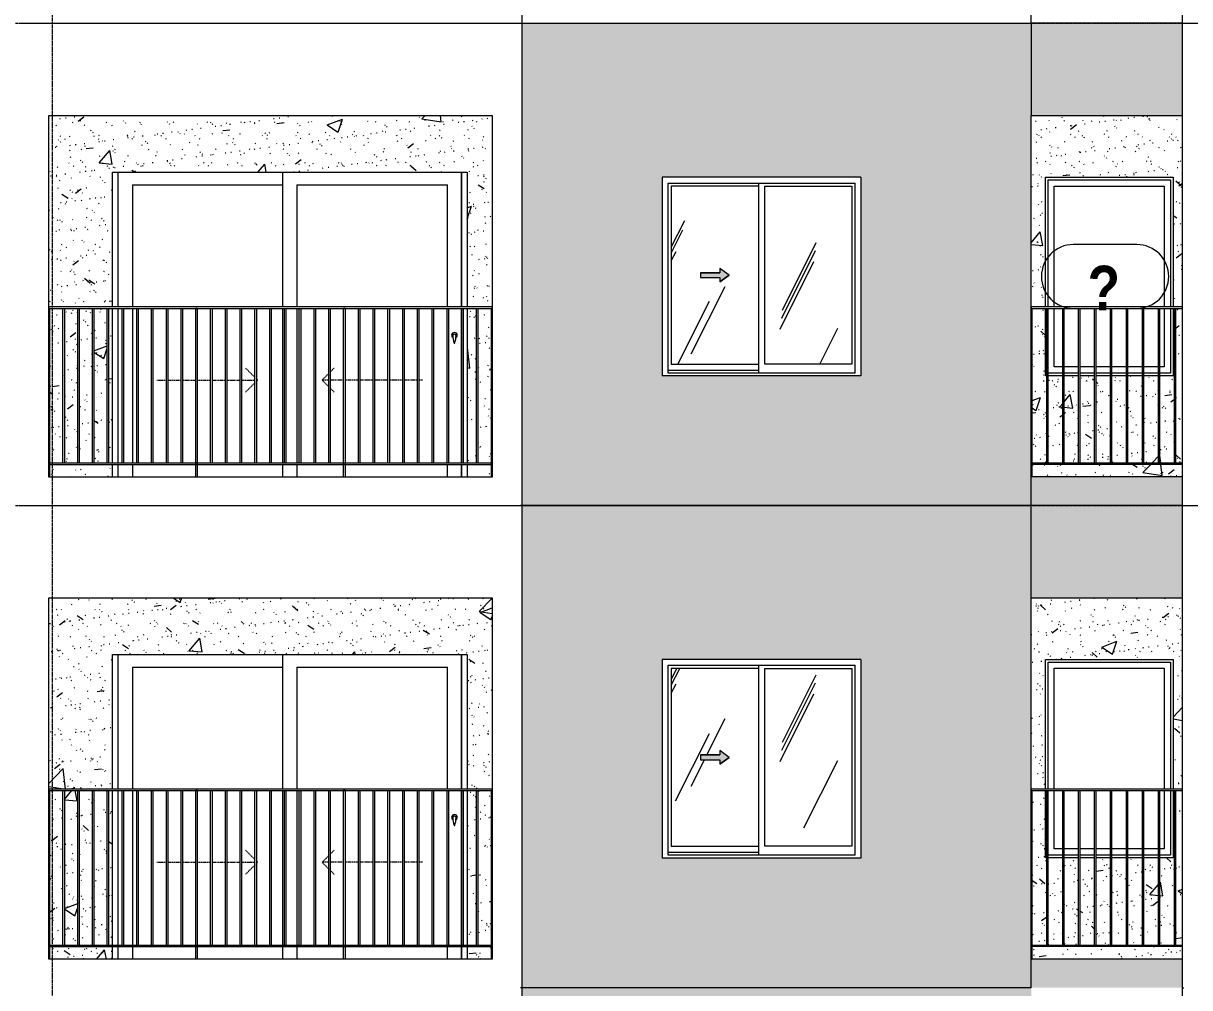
# Model space of a CAD drawing. Header units: millimetres. Extents: x 3451 to 201731, y -8641 to 35300.
# Drawn here: x 53332 to 61552, y 19200 to 26000 of the extents above; entities that cross this region are included whole.
import ezdxf

# ---------------------------------------------------------------- set-up
doc = ezdxf.new("R2010")
doc.units = ezdxf.units.MM
for name, pattern in [('1 NÉT CALL OUT', [6, 3, -3]), ('Centre', [31.75, 6.35, -4.7625, 15.875, -4.7625]), ('Dash', [6, 3, -3]), ('Grid Line', [22.225, 12.7, -3.175, 3.175, -3.175])]:
    doc.linetypes.add(name, pattern=pattern)
for name, color, linetype, lineweight in [('0-1', 7, 'Continuous', 5), ('A-DETL-GENF', 92, 'Continuous', 9), ('A-DETL-GENF-2', 92, '1 NÉT CALL OUT', 9), ('A-DOOR', 31, 'Continuous', 9), ('A-DOOR-FRAM', 31, 'Continuous', 9), ('A-DOOR-HDLN', 31, 'Dash', 18), ('A-FLOR-HRAL', 11, 'Continuous', 9), ('A-FLOR-HRAL-1', 253, 'Continuous', 9), ('A-FLOR-LEVL-2', 51, 'Centre', 9), ('A-GLAZ', 151, 'Continuous', 9), ('A-GLAZ-1', 7, 'Continuous', 9), ('A-GLAZ-3', 7, '1 NÉT CALL OUT', 9), ('A-GLAZ-IDEN', 152, 'Continuous', 9), ('A-WALL', 113, 'Continuous', 9), ('A-WALL-PATT-2', 9, 'Continuous', 9), ('A-WALL-PATT-4', 111, 'Continuous', 9), ('I-WALL', 2, 'Continuous', 9), ('I-WALL-1', 7, 'Continuous', 9), ('S-GRID-1', 1, 'Grid Line', 9)]:
    doc.layers.add(name, color=color, linetype=linetype, lineweight=lineweight)
doc.styles.add('Arial_B_2', font='arialbd.ttf', dxfattribs={"width": 0.85, "height": 315})
pattern_1 = [(50, (49422.4, 14125), (1093.104, -95.634), [114.3, -1257.3]), (355, (49422.4, 14125), (-211.46, 1146.34), [91.44, -1005.84]), (100.451, (49513.5, 14117), (881.656, 1050.7), [97.14, -1068.54]), (46.184, (49422.4, 14429.8), (1626.47, -252.26), [171.45, -1885.95]), (96.636, (49558, 14408.8), (1424.42, 1484.57), [145.71, -1602.81]), (351.184, (49422.4, 14429.8), (1424.43, 1484.55), [137.16, -1508.76]), (21, (49574.8, 14353.6), (909.686, -613.59), [114.3, -1257.3]), (326, (49574.8, 14353.6), (370.81, 1105.13), [91.44, -1005.84]), (71.451, (49650.6, 14302.5), (1280.5, 491.53), [97.14, -1068.54]), (37.5, (49422.43, 14125), (18.531, 507.33), [50.292, -943.356, 50.292, -970.788, -1009.65]), (37.5, (49422.43, 14125), (18.531, 507.33), [-2014.73, 50.29, -959.36]), (7.5, (49422.43, 14125), (400.918, 601.084), [50.292, -531.876, 50.292, -920.496, -384.81]), (7.5, (49422.43, 14125), (400.918, 601.084), [-1552.956, 50.292, -334.518]), (327.5, (49082.58, 14125), (813.545, -34.374), [50.292, -330.708, 50.292, -1138.428, -1577.34]), (327.5, (49082.58, 14125), (813.545, -34.374), [-1569.72, 50.29, -1527.05]), (317.5, (48930.2, 14125), (888.775, 152.56), [50.292, -445.008, 50.292, -739.14, -1120.14]), (317.5, (48930.2, 14125), (888.775, 152.56), [-1284.73, 50.29, -1069.85])]
pattern_2 = [(37.5, (49422.43, 14125), (-4.7995, 146.8239), [5.029, -110.795, 5.029, -124.511, -123.825]), (37.5, (49422.43, 14125), (-4.7995, 146.8239), [-245.364, 5.029, -118.796]), (7.5, (49422.43, 14125), (134.8574, 215.0472), [5.029, -57.455, 5.029, -99.365, -40.005]), (7.5, (49422.43, 14125), (134.8574, 215.0472), [-166.878, 5.029, -34.976]), (327.5, (49328.7, 14125), (237.2978, 0.4316), [5.029, -33.071, 5.029, -132.131, -179.07]), (327.5, (49328.7, 14125), (237.2978, 0.4316), [-175.26, 5.029, -174.041]), (317.5, (49328.7, 14125), (229.067, 66.8792), [5.029, -14.021, 5.029, -84.887, -102.87]), (317.5, (49328.7, 14125), (229.067, 66.8792), [-108.966, 5.029, -97.841])]
pattern_3 = [(63.435, (51212.7, 14229.33), (-0.001, 1524), [532.46, -2875.3]), (63.435, (49688.7, 14229.33), (-0.001, 1524), [532.46, -2875.3]), (63.435, (51942.24, 14523.8), (-0.001, 1524), [532.46, -2875.3]), (63.435, (50418.24, 14523.8), (-0.001, 1524), [532.46, -2875.3]), (63.435, (51831.8, 14419.83), (-0.001, 1524), [532.46, -2875.3]), (63.435, (50307.8, 14419.83), (-0.001, 1524), [532.46, -2875.3]), (63.435, (51719.26, 15015.1), (-0.001, 1524), [258.8, -3148.97]), (63.435, (50195.26, 15015.1), (-0.001, 1524), [258.8, -3148.97]), (63.435, (51645.65, 14922.95), (-0.001, 1524), [532.46, -2875.3]), (63.435, (50121.65, 14922.95), (-0.001, 1524), [532.46, -2875.3]), (63.435, (51658.64, 14989.1), (-0.001, 1524), [532.46, -2875.3]), (63.435, (50134.64, 14989.1), (-0.001, 1524), [532.46, -2875.3]), (63.435, (51043.8, 14698.94), (-0.001, 1524), [532.46, -2875.3]), (63.435, (49519.8, 14698.94), (-0.001, 1524), [532.46, -2875.3]), (63.435, (51056.8, 14776.9), (-0.001, 1524), [532.46, -2875.3]), (63.435, (49532.8, 14776.9), (-0.001, 1524), [532.46, -2875.3]), (63.435, (51060.3, 14833.1), (-0.001, 1524), [532.46, -2875.3]), (63.435, (49536.3, 14833.1), (-0.001, 1524), [532.46, -2875.3])]

# ---------------------------------------------------------------- blocks, each defined once
blk = doc.blocks.new('M_Fixed - 900 x 1400-901191-TKCS_MẶT CẮT C')
at = {"layer": 'A-GLAZ-1'}
for p, q in [((68756, 7896), (69618, 7896)), ((68756, 7000), (68756, 7896)), ((69618, 7896), (69618, 7000)), ((68800, 7852), (69574, 7852)), ((68800, 7000), (68800, 7852)), ((69574, 7852), (69574, 7000)), ((68800, 6578), (68800, 6990)), ((69574, 6990), (69574, 6578)), ((69618, 6990), (69618, 6534)), ((68859, 6578), (68800, 6578)), ((68971.5, 6578), (68869, 6578)), ((69084, 6578), (68981.5, 6578)), ((69196.5, 6578), (69094, 6578)), ((69309, 6578), (69206.5, 6578)), ((69421.5, 6578), (69319, 6578)), ((69534, 6578), (69431.5, 6578)), ((69574, 6578), (69544, 6578)), ((68859, 6534), (68756.5, 6534)), ((68971.5, 6534), (68869, 6534)), ((69084, 6534), (68981.5, 6534)), ((69196.5, 6534), (69094, 6534)), ((69309, 6534), (69206.5, 6534)), ((69421.5, 6534), (69319, 6534)), ((69534, 6534), (69431.5, 6534)), ((69618, 6534), (69544, 6534))]:
    blk.add_line(p, q, dxfattribs=at)
blk = doc.blocks.new('Railing - 10mm-901206-TKCS_MẶT CẮT C')
at = {"layer": 'A-FLOR-HRAL-1'}
for p, q in [((68746.5, 5900), (68746.5, 6990)), ((68756.5, 5900), (68756.5, 6990))]:
    blk.add_line(p, q, dxfattribs=at)
blk = doc.blocks.new('Railing - 50 x 10mm-V12-TKCS_MẶT CẮT C')
at = {"layer": 'A-FLOR-HRAL-1'}
for p in [(60434.9, 6990), (60441.9, 5801.2)]:
    blk.add_line(p, (60441.9, 6990), dxfattribs=at)
blk = doc.blocks.new('Railing - Railing-V156-TKCS_MẶT CẮT C')
at = {"layer": 'A-FLOR-HRAL-1'}
for p, q in [((60436.9, 12690), (60436.9, 12700)), ((60436.9, 12700), (61501.9, 12700)), ((61501.9, 12690), (60436.9, 12690))]:
    blk.add_line(p, q, dxfattribs=at)
for name, p in [('Railing - 50 x 10mm-V12-TKCS_MẶT CẮT C', (0, 6800)), ('Railing - 10mm-901206-TKCS_MẶT CẮT C', (-8202.1, 6800)), ('Railing - 10mm-901206-TKCS_MẶT CẮT C', (-8089.6, 6800)), ('Railing - 10mm-901206-TKCS_MẶT CẮT C', (-7977.1, 6800)), ('Railing - 10mm-901206-TKCS_MẶT CẮT C', (-7864.6, 6800)), ('Railing - 10mm-901206-TKCS_MẶT CẮT C', (-7752.1, 6800)), ('Railing - 10mm-901206-TKCS_MẶT CẮT C', (-7639.6, 6800)), ('Railing - 10mm-901206-TKCS_MẶT CẮT C', (-7527.1, 6800)), ('Railing - 10mm-901206-TKCS_MẶT CẮT C', (-7414.6, 6800)), ('Railing - 10mm-901206-TKCS_MẶT CẮT C', (-7302.1, 6800))]:
    blk.add_blockref(name, p)
blk = doc.blocks.new('Top Rail Type - Top Rail_Internal_-883276-TKCS_MẶT CẮT C')
at = {"layer": 'A-FLOR-HRAL-1'}
for p, q in [((60436.9, 6990), (60436.9, 7000)), ((61501.9, 7000), (60436.9, 7000)), ((60436.9, 6990), (61501.9, 6990))]:
    blk.add_line(p, q, dxfattribs=at)
blk = doc.blocks.new('NCV_TKTC_TANG 6 - 8_rvt-1-TKCS_MẶT CẮT C')
at = {"layer": 'A-WALL-PATT-2'}
h = blk.add_hatch(dxfattribs=at)
h.set_pattern_fill('FP_4', color=256, style=0, pattern_type=2)
h.set_pattern_definition(pattern_1)
h.paths.add_polyline_path([(56460.3, 22800), (56630.3, 22800), (56630.3, 22890), (56460.3, 22890)])
h.paths.add_polyline_path([(53960.3, 22800), (53960.3, 22890), (53516.9, 22890), (53516.9, 22800), (53590.5, 22800)])
h.paths.add_polyline_path([(53516.9, 22900), (53611, 22900), (53611, 23990), (53516.9, 23990)])
h.paths.add_polyline_path([(56630.3, 22900), (56630.3, 23990), (56536.2, 23990), (56536.2, 22900), (56611.2, 22900)])
h.paths.add_polyline_path([(53829.3, 22900), (53923.4, 22900), (53923.4, 23990), (53829.3, 23990), (53829.3, 23117.3)])
h.paths.add_polyline_path([(53621, 22900), (53715.2, 22900), (53715.2, 23990), (53621, 23990), (53621, 22909.1)])
h.paths.add_polyline_path([(53960.3, 22900), (53960.3, 23990), (53933.4, 23990), (53933.4, 22900)])
h.paths.add_polyline_path([(56460.3, 22900), (56526.2, 22900), (56526.2, 23990), (56460.3, 23990), (56460.3, 23737)])
h.paths.add_polyline_path([(53725.2, 22900), (53819.3, 22900), (53819.3, 23990), (53725.2, 23990), (53725.2, 23013.2)])
h.paths.add_polyline_path([(53782.8, 24000), (53960.3, 24000), (53960.3, 24950), (56460.3, 24950), (56460.3, 24000), (56635.3, 24000), (56635.3, 25350), (53511.9, 25350), (53511.9, 24000), (53590.5, 24000)])
h = blk.add_hatch(dxfattribs=at)
h.set_pattern_fill('FP_5', color=256, style=0, pattern_type=2)
h.set_pattern_definition(pattern_2)
h.paths.add_polyline_path([(56460.3, 22800), (56630.3, 22800), (56630.3, 22890), (56460.3, 22890)])
h.paths.add_polyline_path([(53960.3, 22800), (53960.3, 22890), (53516.9, 22890), (53516.9, 22800), (53590.5, 22800)])
h.paths.add_polyline_path([(53516.9, 22900), (53611, 22900), (53611, 23990), (53516.9, 23990)])
h.paths.add_polyline_path([(56630.3, 22900), (56630.3, 23990), (56536.2, 23990), (56536.2, 22900), (56611.2, 22900)])
h.paths.add_polyline_path([(53829.3, 22900), (53923.4, 22900), (53923.4, 23990), (53829.3, 23990), (53829.3, 23117.3)])
h.paths.add_polyline_path([(53621, 22900), (53715.2, 22900), (53715.2, 23990), (53621, 23990), (53621, 22909.1)])
h.paths.add_polyline_path([(53960.3, 22900), (53960.3, 23990), (53933.4, 23990), (53933.4, 22900)])
h.paths.add_polyline_path([(56460.3, 22900), (56526.2, 22900), (56526.2, 23990), (56460.3, 23990), (56460.3, 23737)])
h.paths.add_polyline_path([(53725.2, 22900), (53819.3, 22900), (53819.3, 23990), (53725.2, 23990), (53725.2, 23013.2)])
h.paths.add_polyline_path([(53782.8, 24000), (53960.3, 24000), (53960.3, 24950), (56460.3, 24950), (56460.3, 24000), (56635.3, 24000), (56635.3, 25350), (53511.9, 25350), (53511.9, 24000), (53590.5, 24000)])
h = blk.add_hatch(dxfattribs=at)
h.set_pattern_fill('FP_4', color=256, style=0, pattern_type=2)
h.set_pattern_definition(pattern_1)
h.paths.add_polyline_path([(61342.7, 22801.2), (61501.9, 22801.2), (61501.9, 22890), (60441.9, 22890), (60441.9, 22801.2), (61307.5, 22801.2)])
h.paths.add_polyline_path([(61229.4, 22900), (61331.9, 22900), (61331.9, 23515), (61229.4, 23515), (61229.4, 22901.3)])
h.paths.add_polyline_path([(61219.4, 22900), (61219.4, 23515), (61116.9, 23515), (61116.9, 22900)])
h.paths.add_polyline_path([(61106.9, 22900), (61106.9, 23515), (61004.4, 23515), (61004.4, 22900)])
h.paths.add_polyline_path([(60441.9, 22900), (60544.4, 22900), (60544.4, 23515), (60534.9, 23515), (60534.9, 23990), (60441.9, 23990), (60441.9, 23331.1)])
h.paths.add_polyline_path([(60554.4, 22900), (60656.9, 22900), (60656.9, 23515), (60554.4, 23515), (60554.4, 23497.7)])
h.paths.add_polyline_path([(60666.9, 22900), (60769.4, 22900), (60769.4, 23515), (60666.9, 23515), (60666.9, 23398.3)])
h.paths.add_polyline_path([(60994.4, 22900), (60994.4, 23515), (60891.9, 23515), (60891.9, 22900)])
h.paths.add_polyline_path([(61341.9, 22900), (61444.4, 22900), (61444.4, 23990), (61434.9, 23990), (61434.9, 23515), (61341.9, 23515)])
h.paths.add_polyline_path([(60881.9, 22900), (60881.9, 23515), (60779.4, 23515), (60779.4, 22900)])
h.paths.add_polyline_path([(61501.9, 22900), (61501.9, 23990), (61454.4, 23990), (61454.4, 22900)])
h.paths.add_polyline_path([(60434.9, 23990), (60436.9, 23990), (60436.9, 24000), (60534.9, 24000), (60534.9, 24915), (61434.9, 24915), (61434.9, 24000), (61501.9, 24000), (61501.9, 25350), (60434.9, 25350), (60434.9, 24914.4)])
h = blk.add_hatch(dxfattribs=at)
h.set_pattern_fill('FP_5', color=256, style=0, pattern_type=2)
h.set_pattern_definition(pattern_2)
h.paths.add_polyline_path([(61342.7, 22801.2), (61501.9, 22801.2), (61501.9, 22890), (60441.9, 22890), (60441.9, 22801.2), (61307.5, 22801.2)])
h.paths.add_polyline_path([(61229.4, 22900), (61331.9, 22900), (61331.9, 23515), (61229.4, 23515), (61229.4, 22901.3)])
h.paths.add_polyline_path([(61219.4, 22900), (61219.4, 23515), (61116.9, 23515), (61116.9, 22900)])
h.paths.add_polyline_path([(61106.9, 22900), (61106.9, 23515), (61004.4, 23515), (61004.4, 22900)])
h.paths.add_polyline_path([(60441.9, 22900), (60544.4, 22900), (60544.4, 23515), (60534.9, 23515), (60534.9, 23990), (60441.9, 23990), (60441.9, 23331.1)])
h.paths.add_polyline_path([(60554.4, 22900), (60656.9, 22900), (60656.9, 23515), (60554.4, 23515), (60554.4, 23497.7)])
h.paths.add_polyline_path([(60666.9, 22900), (60769.4, 22900), (60769.4, 23515), (60666.9, 23515), (60666.9, 23398.3)])
h.paths.add_polyline_path([(60994.4, 22900), (60994.4, 23515), (60891.9, 23515), (60891.9, 22900)])
h.paths.add_polyline_path([(61341.9, 22900), (61444.4, 22900), (61444.4, 23990), (61434.9, 23990), (61434.9, 23515), (61341.9, 23515)])
h.paths.add_polyline_path([(60881.9, 22900), (60881.9, 23515), (60779.4, 23515), (60779.4, 22900)])
h.paths.add_polyline_path([(61501.9, 22900), (61501.9, 23990), (61454.4, 23990), (61454.4, 22900)])
h.paths.add_polyline_path([(60434.9, 23990), (60436.9, 23990), (60436.9, 24000), (60534.9, 24000), (60534.9, 24915), (61434.9, 24915), (61434.9, 24000), (61501.9, 24000), (61501.9, 25350), (60434.9, 25350), (60434.9, 24914.4)])
at = {"layer": 'I-WALL-1'}
for p, q in [((53960.3, 24000), (53960.3, 24950)), ((53960.3, 24950), (56460.3, 24950)), ((56460.3, 24950), (56460.3, 24000)), ((60534.9, 24000), (60534.9, 24915)), ((60534.9, 24915), (61434.9, 24915)), ((61434.9, 24915), (61434.9, 24000)), ((53960.3, 22900), (53960.3, 23990)), ((56460.3, 23990), (56460.3, 22900)), ((60534.9, 23515), (60534.9, 23990)), ((61434.9, 23990), (61434.9, 23515)), ((60544.4, 23515), (60534.9, 23515)), ((60656.9, 23515), (60554.4, 23515)), ((60769.4, 23515), (60666.9, 23515)), ((60881.9, 23515), (60779.4, 23515)), ((60994.4, 23515), (60891.9, 23515)), ((61106.9, 23515), (61004.4, 23515)), ((61219.4, 23515), (61116.9, 23515)), ((61331.9, 23515), (61229.4, 23515)), ((61434.9, 23515), (61341.9, 23515)), ((53960.3, 22800), (53960.3, 22890)), ((56460.3, 22890), (56460.3, 22800))]:
    blk.add_line(p, q, dxfattribs=at)
at = {"layer": 'A-FLOR-HRAL'}
for name, p in [('Railing - Railing-V156-TKCS_MẶT CẮT C', (0, 10200)), ('Top Rail Type - Top Rail_Internal_-883276-TKCS_MẶT CẮT C', (0, 17000))]:
    blk.add_blockref(name, p, dxfattribs=at)
at = {"layer": 'A-GLAZ'}
blk.add_blockref('M_Fixed - 900 x 1400-901191-TKCS_MẶT CẮT C', (-8202.1, 17000), dxfattribs=at)
blk = doc.blocks.new('NCV_TKTC_TANG 6 - 8_rvt-3-TKCS_MẶT CẮT C')
at = {"layer": 'A-WALL-PATT-2'}
h = blk.add_hatch(dxfattribs=at)
h.set_pattern_fill('FP_4', color=256, style=0, pattern_type=2)
h.set_pattern_definition(pattern_1)
h.paths.add_polyline_path([(53590.5, 19400), (53960.3, 19400), (53960.3, 19490), (53516.9, 19490), (53516.9, 19400), (53567.6, 19400)])
h.paths.add_polyline_path([(56630.3, 19400), (56630.3, 19490), (56460.3, 19490), (56460.3, 19400), (56618.5, 19400)])
h.paths.add_polyline_path([(56630.3, 19500), (56630.3, 20590), (56536.2, 20590), (56536.2, 19500), (56611.2, 19500)])
h.paths.add_polyline_path([(53960.3, 19500), (53960.3, 20590), (53933.4, 20590), (53933.4, 19500)])
h.paths.add_polyline_path([(53923.4, 19500), (53923.4, 20590), (53829.3, 20590), (53829.3, 19500)])
h.paths.add_polyline_path([(53590.5, 19500), (53611, 19500), (53611, 20590), (53516.9, 20590), (53516.9, 19500), (53585.9, 19500)])
h.paths.add_polyline_path([(53819.3, 19500), (53819.3, 20590), (53725.2, 20590), (53725.2, 19500)])
h.paths.add_polyline_path([(56460.3, 19500), (56526.2, 19500), (56526.2, 20590), (56460.3, 20590), (56460.3, 20139.9)])
h.paths.add_polyline_path([(53621, 19500), (53715.2, 19500), (53715.2, 20590), (53621, 20590), (53621, 19509.1)])
h.paths.add_polyline_path([(53590.5, 20600), (53960.3, 20600), (53960.3, 21550), (56460.3, 21550), (56460.3, 20600), (56635.3, 20600), (56635.3, 21950), (53511.9, 21950), (53511.9, 20600)])
h = blk.add_hatch(dxfattribs=at)
h.set_pattern_fill('FP_5', color=256, style=0, pattern_type=2)
h.set_pattern_definition(pattern_2)
h.paths.add_polyline_path([(53590.5, 19400), (53960.3, 19400), (53960.3, 19490), (53516.9, 19490), (53516.9, 19400), (53567.6, 19400)])
h.paths.add_polyline_path([(56630.3, 19400), (56630.3, 19490), (56460.3, 19490), (56460.3, 19400), (56618.5, 19400)])
h.paths.add_polyline_path([(56630.3, 19500), (56630.3, 20590), (56536.2, 20590), (56536.2, 19500), (56611.2, 19500)])
h.paths.add_polyline_path([(53960.3, 19500), (53960.3, 20590), (53933.4, 20590), (53933.4, 19500)])
h.paths.add_polyline_path([(53923.4, 19500), (53923.4, 20590), (53829.3, 20590), (53829.3, 19500)])
h.paths.add_polyline_path([(53590.5, 19500), (53611, 19500), (53611, 20590), (53516.9, 20590), (53516.9, 19500), (53585.9, 19500)])
h.paths.add_polyline_path([(53819.3, 19500), (53819.3, 20590), (53725.2, 20590), (53725.2, 19500)])
h.paths.add_polyline_path([(56460.3, 19500), (56526.2, 19500), (56526.2, 20590), (56460.3, 20590), (56460.3, 20139.9)])
h.paths.add_polyline_path([(53621, 19500), (53715.2, 19500), (53715.2, 20590), (53621, 20590), (53621, 19509.1)])
h.paths.add_polyline_path([(53590.5, 20600), (53960.3, 20600), (53960.3, 21550), (56460.3, 21550), (56460.3, 20600), (56635.3, 20600), (56635.3, 21950), (53511.9, 21950), (53511.9, 20600)])
h = blk.add_hatch(dxfattribs=at)
h.set_pattern_fill('FP_4', color=256, style=0, pattern_type=2)
h.set_pattern_definition(pattern_1)
h.paths.add_polyline_path([(60441.9, 19401.2), (61501.9, 19401.2), (61501.9, 19490), (60441.9, 19490)])
h.paths.add_polyline_path([(61229.4, 19500), (61331.9, 19500), (61331.9, 20115), (61229.4, 20115), (61229.4, 19501.3)])
h.paths.add_polyline_path([(61116.9, 19500), (61219.4, 19500), (61219.4, 20115), (61116.9, 20115), (61116.9, 19600.7)])
h.paths.add_polyline_path([(61106.9, 19500), (61106.9, 20115), (61004.4, 20115), (61004.4, 19500)])
h.paths.add_polyline_path([(60994.4, 19500), (60994.4, 20115), (60891.9, 20115), (60891.9, 19500)])
h.paths.add_polyline_path([(60441.9, 19500), (60544.4, 19500), (60544.4, 20115), (60534.9, 20115), (60534.9, 20590), (60441.9, 20590), (60441.9, 19931.1)])
h.paths.add_polyline_path([(60554.4, 19500), (60656.9, 19500), (60656.9, 20115), (60554.4, 20115), (60554.4, 20097.7)])
h.paths.add_polyline_path([(60666.9, 19500), (60769.4, 19500), (60769.4, 20115), (60666.9, 20115), (60666.9, 19998.3)])
h.paths.add_polyline_path([(60881.9, 19500), (60881.9, 20115), (60779.4, 20115), (60779.4, 19500)])
h.paths.add_polyline_path([(61341.9, 19500), (61444.4, 19500), (61444.4, 20590), (61434.9, 20590), (61434.9, 20115), (61341.9, 20115), (61341.9, 19540.4)])
h.paths.add_polyline_path([(61454.4, 19500), (61501.9, 19500), (61501.9, 20590), (61454.4, 20590), (61454.4, 19540.4)])
h.paths.add_polyline_path([(60434.9, 20590), (60436.9, 20590), (60436.9, 20600), (60534.9, 20600), (60534.9, 21515), (61434.9, 21515), (61434.9, 20600), (61501.9, 20600), (61501.9, 21950), (60434.9, 21950), (60434.9, 21514.4)])
h = blk.add_hatch(dxfattribs=at)
h.set_pattern_fill('FP_5', color=256, style=0, pattern_type=2)
h.set_pattern_definition(pattern_2)
h.paths.add_polyline_path([(60441.9, 19401.2), (61501.9, 19401.2), (61501.9, 19490), (60441.9, 19490)])
h.paths.add_polyline_path([(61229.4, 19500), (61331.9, 19500), (61331.9, 20115), (61229.4, 20115), (61229.4, 19501.3)])
h.paths.add_polyline_path([(61116.9, 19500), (61219.4, 19500), (61219.4, 20115), (61116.9, 20115), (61116.9, 19600.7)])
h.paths.add_polyline_path([(61106.9, 19500), (61106.9, 20115), (61004.4, 20115), (61004.4, 19500)])
h.paths.add_polyline_path([(60994.4, 19500), (60994.4, 20115), (60891.9, 20115), (60891.9, 19500)])
h.paths.add_polyline_path([(60441.9, 19500), (60544.4, 19500), (60544.4, 20115), (60534.9, 20115), (60534.9, 20590), (60441.9, 20590), (60441.9, 19931.1)])
h.paths.add_polyline_path([(60554.4, 19500), (60656.9, 19500), (60656.9, 20115), (60554.4, 20115), (60554.4, 20097.7)])
h.paths.add_polyline_path([(60666.9, 19500), (60769.4, 19500), (60769.4, 20115), (60666.9, 20115), (60666.9, 19998.3)])
h.paths.add_polyline_path([(60881.9, 19500), (60881.9, 20115), (60779.4, 20115), (60779.4, 19500)])
h.paths.add_polyline_path([(61341.9, 19500), (61444.4, 19500), (61444.4, 20590), (61434.9, 20590), (61434.9, 20115), (61341.9, 20115), (61341.9, 19540.4)])
h.paths.add_polyline_path([(61454.4, 19500), (61501.9, 19500), (61501.9, 20590), (61454.4, 20590), (61454.4, 19540.4)])
h.paths.add_polyline_path([(60434.9, 20590), (60436.9, 20590), (60436.9, 20600), (60534.9, 20600), (60534.9, 21515), (61434.9, 21515), (61434.9, 20600), (61501.9, 20600), (61501.9, 21950), (60434.9, 21950), (60434.9, 21514.4)])
at = {"layer": 'I-WALL-1'}
for p, q in [((53960.3, 20600), (53960.3, 21550)), ((53960.3, 21550), (56460.3, 21550)), ((56460.3, 21550), (56460.3, 20600)), ((60534.9, 20600), (60534.9, 21515)), ((60534.9, 21515), (61434.9, 21515)), ((61434.9, 21515), (61434.9, 20600)), ((53960.3, 19500), (53960.3, 20590)), ((56460.3, 20590), (56460.3, 19500)), ((60534.9, 20115), (60534.9, 20590)), ((61434.9, 20590), (61434.9, 20115)), ((60544.4, 20115), (60534.9, 20115)), ((60656.9, 20115), (60554.4, 20115)), ((60769.4, 20115), (60666.9, 20115)), ((60881.9, 20115), (60779.4, 20115)), ((60994.4, 20115), (60891.9, 20115)), ((61106.9, 20115), (61004.4, 20115)), ((61219.4, 20115), (61116.9, 20115)), ((61331.9, 20115), (61229.4, 20115)), ((61434.9, 20115), (61341.9, 20115)), ((53960.3, 19400), (53960.3, 19490)), ((56460.3, 19490), (56460.3, 19400))]:
    blk.add_line(p, q, dxfattribs=at)
at = {"layer": 'A-FLOR-HRAL'}
for name, p in [('Railing - Railing-V156-TKCS_MẶT CẮT C', (0, 6800)), ('Top Rail Type - Top Rail_Internal_-883276-TKCS_MẶT CẮT C', (0, 13600))]:
    blk.add_blockref(name, p, dxfattribs=at)
at = {"layer": 'A-GLAZ'}
blk.add_blockref('M_Fixed - 900 x 1400-901191-TKCS_MẶT CẮT C', (-8202.1, 13600), dxfattribs=at)
blk = doc.blocks.new('1_FAMILY RVT - W01-WxH 1400x1400xmm-V213-TKCS_MẶT CẮT C')
at = {"layer": 'A-DETL-GENF-2'}
blk.add_hatch(color=256, dxfattribs=at).paths.add_polyline_path([(58239.8, 20776.5), (58307.5, 20823.9), (58239.8, 20871.4), (58239.8, 20840.9), (58104.3, 20840.9), (58104.3, 20807), (58239.8, 20807)])
at = {"layer": 'A-GLAZ'}
h = blk.add_hatch(dxfattribs=at)
h.set_pattern_fill('FP_2', color=256, style=0, pattern_type=2)
h.set_pattern_definition(pattern_3)
h.paths.add_polyline_path([(58513.1, 20197), (58513.1, 21450.9), (57898.8, 21450.9), (57898.8, 20197)])
h.paths.add_polyline_path([(58239.8, 20776.5), (58239.8, 20807), (58104.3, 20807), (58104.3, 20840.9), (58239.8, 20840.9), (58239.8, 20871.4), (58307.5, 20823.9), (58283.4, 20807)])
h = blk.add_hatch(dxfattribs=at)
h.set_pattern_fill('FP_2', color=256, style=0, pattern_type=2)
h.set_pattern_definition(pattern_3)
h.paths.add_polyline_path([(59171.8, 20197), (59171.8, 21450.9), (58557.5, 21450.9), (58557.5, 20197), (58735.1, 20197)])
at = {"layer": 'A-DETL-GENF'}
for p, q in [((58104.3, 20840.9), (58104.3, 20807)), ((58104.3, 20840.9), (58239.8, 20840.9)), ((58239.8, 20840.9), (58104.3, 20840.9)), ((58104.3, 20840.9), (58104.3, 20807)), ((58104.3, 20807), (58239.8, 20807)), ((58104.3, 20807), (58239.8, 20807)), ((58239.8, 20871.4), (58239.8, 20840.9)), ((58307.5, 20823.9), (58239.8, 20871.4)), ((58307.5, 20823.9), (58239.8, 20871.4)), ((58239.8, 20871.4), (58239.8, 20840.9)), ((58307.5, 20823.9), (58239.8, 20776.5)), ((58239.8, 20776.5), (58307.5, 20823.9)), ((58239.8, 20807), (58239.8, 20776.5)), ((58239.8, 20807), (58239.8, 20776.5))]:
    blk.add_line(p, q, dxfattribs=at)
at = {"layer": 'A-GLAZ'}
for p, q in [((59235.3, 21514.4), (57835.3, 21514.4)), ((57835.3, 21514.4), (57835.3, 20114.4)), ((57876.2, 21473.5), (59194.4, 21473.5)), ((57876.2, 20133.5), (57876.2, 21473.5)), ((58513.1, 21473.5), (58513.1, 20133.5)), ((59194.4, 20133.5), (59194.4, 21473.5)), ((59235.3, 21514.4), (59235.3, 20114.4)), ((57898.8, 21450.9), (57898.8, 20197)), ((58513.1, 21450.9), (57898.8, 21450.9)), ((58557.5, 20197), (58557.5, 21450.9)), ((58557.5, 21450.9), (59171.8, 21450.9)), ((59171.8, 21450.9), (59171.8, 20197)), ((58513.1, 20152.5), (57876.2, 20152.5)), ((58513.1, 20152.5), (57876.2, 20152.5)), ((57898.8, 20197), (58513.1, 20197)), ((59171.8, 20197), (58557.5, 20197)), ((59235.3, 20114.4), (57835.3, 20114.4)), ((59194.4, 20133.5), (57876.2, 20133.5))]:
    blk.add_line(p, q, dxfattribs=at)
blk = doc.blocks.new('DEG_02-DEG_03 - DEG_02-2500x2400mm-CỬA ĐI 02 CÁNH TRƯỢT-625766-TKCS_MẶT CẮT C')
at = {"layer": 'A-DOOR'}
for p, q in [((55160.3, 10400), (55160.3, 11350)), ((56420.3, 11350), (56420.3, 10400)), ((54100.3, 11260), (54100.3, 10400)), ((54100.3, 11260), (55160.3, 11260)), ((55260.3, 11260), (55260.3, 10400)), ((55260.3, 11260), (56320.3, 11260)), ((56320.3, 10400), (56320.3, 11260)), ((54100.3, 10390), (54100.3, 9300)), ((55160.3, 9300), (55160.3, 10390)), ((55260.3, 10390), (55260.3, 9300)), ((56420.3, 10390), (56420.3, 9300)), ((54100.3, 9290), (54100.3, 9200)), ((55160.3, 9200), (55160.3, 9290)), ((55260.3, 9290), (55260.3, 9200)), ((56320.3, 9200), (56320.3, 9290)), ((56420.3, 9290), (56420.3, 9200))]:
    blk.add_line(p, q, dxfattribs=at)
at = {"layer": 'A-DOOR', "flags": 128}
blk.add_lwpolyline([(56371.8, 10208.7), (56371.8, 10208.7), (56371.8, 10208.7), (56371.8, 10208.7), (56371.8, 10208.7), (56371.8, 10208.7), (56371.8, 10208.7), (56371.7, 10208.7), (56371.7, 10208.7), (56371.7, 10208.7), (56371.7, 10208.7), (56371.6, 10208.7), (56371.6, 10208.7), (56371.6, 10208.7), (56371.5, 10208.7), (56371.5, 10208.7), (56371.5, 10208.7), (56371.4, 10208.7), (56371.4, 10208.7), (56371.4, 10208.7), (56371.3, 10208.7), (56371.3, 10208.7), (56371.2, 10208.7), (56371.2, 10208.7), (56371.1, 10208.7), (56371.1, 10208.7), (56371, 10208.7), (56371, 10208.7), (56370.9, 10208.7), (56370.9, 10208.7), (56370.8, 10208.7), (56370.7, 10208.7), (56370.7, 10208.7), (56370.6, 10208.7), (56370.6, 10208.7), (56370.5, 10208.7), (56370.4, 10208.7), (56370.4, 10208.7), (56370.3, 10208.7), (56370.3, 10208.7), (56370.2, 10208.7), (56370.1, 10208.7), (56370.1, 10208.7), (56370, 10208.7), (56370, 10208.7), (56369.9, 10208.7), (56369.9, 10208.7), (56369.8, 10208.7), (56369.7, 10208.7), (56369.7, 10208.7), (56369.6, 10208.7), (56369.6, 10208.7), (56369.5, 10208.7), (56369.5, 10208.7), (56369.4, 10208.7), (56369.4, 10208.7), (56369.3, 10208.7), (56369.3, 10208.7), (56369.2, 10208.7), (56369.2, 10208.7), (56369.2, 10208.7), (56369.1, 10208.7), (56369.1, 10208.7), (56369.1, 10208.7), (56369, 10208.7), (56369, 10208.7), (56369, 10208.7), (56368.9, 10208.7), (56368.9, 10208.7), (56368.9, 10208.7), (56368.9, 10208.7), (56368.9, 10208.7), (56368.8, 10208.7), (56368.8, 10208.7), (56368.8, 10208.7), (56368.8, 10208.7), (56368.8, 10208.7)], dxfattribs=at)
at = {"layer": 'A-DOOR'}
for centre, radius, start, end in [((56370.3, 10200), 20, 0, 180), ((56370.3, 10200), 20, 180, 240), ((56368.8, 10199.2), 9.45, 90, 180), ((56524.1, 10199.2), 164.8, 180, 199.13397), ((56371.8, 10199.2), 9.45, 0, 90), ((56216.5, 10199.2), 164.8, 340.86603, 0), ((56370.3, 10200), 20, 300, 0), ((56370.7, 10146), 2.34, 199.13397, 261.03098), ((56369.9, 10146), 2.34, 278.96902, 340.86603)]:
    blk.add_arc(centre, radius, start, end, dxfattribs=at)
at = {"layer": 'A-DOOR-FRAM'}
for p, q in [((54000.3, 10400), (54000.3, 11350)), ((56420.3, 10400), (56420.3, 11350)), ((54000.3, 9300), (54000.3, 10390)), ((56420.3, 9300), (56420.3, 10390)), ((54000.3, 9200), (54000.3, 9290)), ((56420.3, 9200), (56420.3, 9290))]:
    blk.add_line(p, q, dxfattribs=at)
at = {"layer": 'A-DOOR-HDLN'}
for p, q in [((54964.5, 9902.8), (54898.2, 9969.1)), ((55495.1, 9941.7), (55522.4, 9969.1)), ((54273.1, 9884.2), (54339.8, 9884.2)), ((54349.8, 9884.2), (54443.9, 9884.2)), ((54453.9, 9884.2), (54548.1, 9884.2)), ((54558.1, 9884.2), (54652.2, 9884.2)), ((54662.2, 9884.2), (54756.3, 9884.2)), ((54766.3, 9884.2), (54860.4, 9884.2)), ((54870.4, 9884.2), (54964.5, 9884.2)), ((54964.5, 9865.7), (54898.2, 9799.4)), ((54983.1, 9884.2), (54974.5, 9892.8)), ((54983.1, 9884.2), (54974.5, 9875.7)), ((54974.5, 9884.2), (54983.1, 9884.2)), ((55437.6, 9884.2), (55485.1, 9931.7)), ((55437.6, 9884.2), (55485.1, 9836.7)), ((55485.1, 9884.2), (55437.6, 9884.2)), ((55589.2, 9884.2), (55495.1, 9884.2)), ((55693.3, 9884.2), (55599.2, 9884.2)), ((55797.4, 9884.2), (55703.3, 9884.2)), ((55901.5, 9884.2), (55807.4, 9884.2)), ((56005.6, 9884.2), (55911.5, 9884.2)), ((56109.7, 9884.2), (56015.6, 9884.2)), ((56147.6, 9884.2), (56119.7, 9884.2)), ((55495.1, 9826.7), (55522.4, 9799.4))]:
    blk.add_line(p, q, dxfattribs=at)
blk = doc.blocks.new('Railing - 10mm-1251313-TKCS_MẶT CẮT C')
at = {"layer": 'A-FLOR-HRAL'}
for p, q in [((61811, 5900), (61811, 6990)), ((61821, 6990), (61821, 5900))]:
    blk.add_line(p, q, dxfattribs=at)
blk = doc.blocks.new('Railing - 50 x 10mm-1251315-TKCS_MẶT CẮT C')
at = {"layer": 'A-FLOR-HRAL'}
for p, q in [((62758.1, 6990), (62748.1, 6990)), ((62748.1, 5800), (62748.1, 6990)), ((62758.1, 6990), (62758.1, 5800))]:
    blk.add_line(p, q, dxfattribs=at)
blk = doc.blocks.new('Railing - 50 x 10mm-1251311-TKCS_MẶT CẮT C')
at = {"layer": 'A-FLOR-HRAL'}
for q in [(61711.9, 6990), (61716.9, 5800)]:
    blk.add_line((61716.9, 6990), q, dxfattribs=at)
blk = doc.blocks.new('Railing - 50 x 10mm-V216-TKCS_MẶT CẮT C')
at = {"layer": 'A-FLOR-HRAL'}
for p in [(64835.3, 20590), (64830.3, 19399.7)]:
    blk.add_line(p, (64830.3, 20590), dxfattribs=at)
blk = doc.blocks.new('Railing - Railing-3821667-TKCS_MẶT CẮT C')
at = {"layer": 'A-FLOR-HRAL'}
for p, q in [((53511.9, 19500), (56635.3, 19500)), ((53511.9, 19490), (56635.3, 19490))]:
    blk.add_line(p, q, dxfattribs=at)
for name, p in [('Railing - 50 x 10mm-1251311-TKCS_MẶT CẮT C', (-8200, 13600)), ('Railing - 10mm-1251313-TKCS_MẶT CẮT C', (-8200, 13600)), ('Railing - 10mm-1251313-TKCS_MẶT CẮT C', (-8095.9, 13600)), ('Railing - 10mm-1251313-TKCS_MẶT CẮT C', (-7991.8, 13600)), ('Railing - 10mm-1251313-TKCS_MẶT CẮT C', (-7887.7, 13600)), ('Railing - 10mm-1251313-TKCS_MẶT CẮT C', (-7783.6, 13600)), ('Railing - 10mm-1251313-TKCS_MẶT CẮT C', (-7679.4, 13600)), ('Railing - 10mm-1251313-TKCS_MẶT CẮT C', (-7575.3, 13600)), ('Railing - 10mm-1251313-TKCS_MẶT CẮT C', (-7471.2, 13600)), ('Railing - 10mm-1251313-TKCS_MẶT CẮT C', (-7367.1, 13600)), ('Railing - 50 x 10mm-1251315-TKCS_MẶT CẮT C', (-8200, 13600)), ('Railing - 10mm-1251313-TKCS_MẶT CẮT C', (-7158.9, 13600)), ('Railing - 10mm-1251313-TKCS_MẶT CẮT C', (-7054.8, 13600)), ('Railing - 10mm-1251313-TKCS_MẶT CẮT C', (-6950.7, 13600)), ('Railing - 10mm-1251313-TKCS_MẶT CẮT C', (-6846.5, 13600)), ('Railing - 10mm-1251313-TKCS_MẶT CẮT C', (-6742.4, 13600)), ('Railing - 10mm-1251313-TKCS_MẶT CẮT C', (-6638.3, 13600)), ('Railing - 10mm-1251313-TKCS_MẶT CẮT C', (-6534.2, 13600)), ('Railing - 10mm-1251313-TKCS_MẶT CẮT C', (-6430.1, 13600)), ('Railing - 10mm-1251313-TKCS_MẶT CẮT C', (-6326, 13600)), ('Railing - 50 x 10mm-1251315-TKCS_MẶT CẮT C', (-7158.9, 13600)), ('Railing - 10mm-1251313-TKCS_MẶT CẮT C', (-6117.8, 13600)), ('Railing - 10mm-1251313-TKCS_MẶT CẮT C', (-6013.6, 13600)), ('Railing - 10mm-1251313-TKCS_MẶT CẮT C', (-5909.5, 13600)), ('Railing - 10mm-1251313-TKCS_MẶT CẮT C', (-5805.4, 13600)), ('Railing - 10mm-1251313-TKCS_MẶT CẮT C', (-5701.3, 13600)), ('Railing - 10mm-1251313-TKCS_MẶT CẮT C', (-5597.2, 13600)), ('Railing - 10mm-1251313-TKCS_MẶT CẮT C', (-5493.1, 13600)), ('Railing - 10mm-1251313-TKCS_MẶT CẮT C', (-5389, 13600)), ('Railing - 10mm-1251313-TKCS_MẶT CẮT C', (-5284.9, 13600)), ('Railing - 50 x 10mm-V216-TKCS_MẶT CẮT C', (-8200, 0))]:
    blk.add_blockref(name, p)
blk = doc.blocks.new('Top Rail Type - Top Rail_Internal_-3821668-TKCS_MẶT CẮT C')
at = {"layer": 'A-FLOR-HRAL'}
for p, q in [((56635.3, 20600), (53511.9, 20600)), ((53511.9, 20590), (56635.3, 20590))]:
    blk.add_line(p, q, dxfattribs=at)
blk = doc.blocks.new('1_FAMILY RVT - W01-WxH 1400x1400xmm-V227-TKCS_MẶT CẮT C')
at = {"layer": 'A-DETL-GENF-2'}
blk.add_hatch(color=256, dxfattribs=at).paths.add_polyline_path([(58239.8, 24176.5), (58307.5, 24223.9), (58239.8, 24271.4), (58239.8, 24240.9), (58104.3, 24240.9), (58104.3, 24207), (58239.8, 24207)])
at = {"layer": 'A-GLAZ'}
h = blk.add_hatch(dxfattribs=at)
h.set_pattern_fill('FP_2', color=256, style=0, pattern_type=2)
h.set_pattern_definition(pattern_3)
h.paths.add_polyline_path([(58513.1, 23597), (58513.1, 24850.9), (57898.8, 24850.9), (57898.8, 23597)])
h.paths.add_polyline_path([(58239.8, 24176.5), (58239.8, 24207), (58104.3, 24207), (58104.3, 24240.9), (58239.8, 24240.9), (58239.8, 24271.4), (58307.5, 24223.9), (58283.4, 24207)])
h = blk.add_hatch(dxfattribs=at)
h.set_pattern_fill('FP_2', color=256, style=0, pattern_type=2)
h.set_pattern_definition(pattern_3)
h.paths.add_polyline_path([(59171.8, 23597), (59171.8, 24850.9), (58557.5, 24850.9), (58557.5, 23597), (58735.1, 23597)])
at = {"layer": 'A-DETL-GENF'}
for p, q in [((58239.8, 24271.4), (58239.8, 24240.9)), ((58307.5, 24223.9), (58239.8, 24271.4)), ((58307.5, 24223.9), (58239.8, 24271.4)), ((58239.8, 24271.4), (58239.8, 24240.9)), ((58104.3, 24240.9), (58104.3, 24207)), ((58104.3, 24240.9), (58239.8, 24240.9)), ((58239.8, 24240.9), (58104.3, 24240.9)), ((58104.3, 24240.9), (58104.3, 24207)), ((58104.3, 24207), (58239.8, 24207)), ((58104.3, 24207), (58239.8, 24207)), ((58307.5, 24223.9), (58239.8, 24176.5)), ((58239.8, 24176.5), (58307.5, 24223.9)), ((58239.8, 24207), (58239.8, 24176.5)), ((58239.8, 24207), (58239.8, 24176.5))]:
    blk.add_line(p, q, dxfattribs=at)
at = {"layer": 'A-GLAZ'}
for p, q in [((59235.3, 24914.4), (57835.3, 24914.4)), ((57835.3, 24914.4), (57835.3, 23514.4)), ((59235.3, 24914.4), (59235.3, 23514.4)), ((57876.2, 24873.5), (59194.4, 24873.5)), ((57876.2, 23533.5), (57876.2, 24873.5)), ((57898.8, 24850.9), (57898.8, 23597)), ((58513.1, 24850.9), (57898.8, 24850.9)), ((58513.1, 24873.5), (58513.1, 23533.5)), ((58557.5, 23597), (58557.5, 24850.9)), ((58557.5, 24850.9), (59171.8, 24850.9)), ((59171.8, 24850.9), (59171.8, 23597)), ((59194.4, 23533.5), (59194.4, 24873.5)), ((57898.8, 23597), (58513.1, 23597)), ((59171.8, 23597), (58557.5, 23597)), ((59235.3, 23514.4), (57835.3, 23514.4)), ((58513.1, 23552.5), (57876.2, 23552.5)), ((58513.1, 23552.5), (57876.2, 23552.5)), ((59194.4, 23533.5), (57876.2, 23533.5))]:
    blk.add_line(p, q, dxfattribs=at)
blk = doc.blocks.new('Railing - Railing-3824916-TKCS_MẶT CẮT C')
at = {"layer": 'A-FLOR-HRAL'}
for p, q in [((53511.9, 22900), (56635.3, 22900)), ((53511.9, 22890), (56635.3, 22890))]:
    blk.add_line(p, q, dxfattribs=at)
for name, p in [('Railing - 50 x 10mm-1251311-TKCS_MẶT CẮT C', (-8200, 17000)), ('Railing - 10mm-1251313-TKCS_MẶT CẮT C', (-8200, 17000)), ('Railing - 10mm-1251313-TKCS_MẶT CẮT C', (-8095.9, 17000)), ('Railing - 10mm-1251313-TKCS_MẶT CẮT C', (-7991.8, 17000)), ('Railing - 10mm-1251313-TKCS_MẶT CẮT C', (-7887.7, 17000)), ('Railing - 10mm-1251313-TKCS_MẶT CẮT C', (-7783.6, 17000)), ('Railing - 10mm-1251313-TKCS_MẶT CẮT C', (-7679.4, 17000)), ('Railing - 10mm-1251313-TKCS_MẶT CẮT C', (-7575.3, 17000)), ('Railing - 10mm-1251313-TKCS_MẶT CẮT C', (-7471.2, 17000)), ('Railing - 10mm-1251313-TKCS_MẶT CẮT C', (-7367.1, 17000)), ('Railing - 50 x 10mm-1251315-TKCS_MẶT CẮT C', (-8200, 17000)), ('Railing - 10mm-1251313-TKCS_MẶT CẮT C', (-7158.9, 17000)), ('Railing - 10mm-1251313-TKCS_MẶT CẮT C', (-7054.8, 17000)), ('Railing - 10mm-1251313-TKCS_MẶT CẮT C', (-6950.7, 17000)), ('Railing - 10mm-1251313-TKCS_MẶT CẮT C', (-6846.5, 17000)), ('Railing - 10mm-1251313-TKCS_MẶT CẮT C', (-6742.4, 17000)), ('Railing - 10mm-1251313-TKCS_MẶT CẮT C', (-6638.3, 17000)), ('Railing - 10mm-1251313-TKCS_MẶT CẮT C', (-6534.2, 17000)), ('Railing - 10mm-1251313-TKCS_MẶT CẮT C', (-6430.1, 17000)), ('Railing - 10mm-1251313-TKCS_MẶT CẮT C', (-6326, 17000)), ('Railing - 50 x 10mm-1251315-TKCS_MẶT CẮT C', (-7158.9, 17000)), ('Railing - 10mm-1251313-TKCS_MẶT CẮT C', (-6117.8, 17000)), ('Railing - 10mm-1251313-TKCS_MẶT CẮT C', (-6013.6, 17000)), ('Railing - 10mm-1251313-TKCS_MẶT CẮT C', (-5909.5, 17000)), ('Railing - 10mm-1251313-TKCS_MẶT CẮT C', (-5805.4, 17000)), ('Railing - 10mm-1251313-TKCS_MẶT CẮT C', (-5701.3, 17000)), ('Railing - 10mm-1251313-TKCS_MẶT CẮT C', (-5597.2, 17000)), ('Railing - 10mm-1251313-TKCS_MẶT CẮT C', (-5493.1, 17000)), ('Railing - 10mm-1251313-TKCS_MẶT CẮT C', (-5389, 17000)), ('Railing - 10mm-1251313-TKCS_MẶT CẮT C', (-5284.9, 17000)), ('Railing - 50 x 10mm-V216-TKCS_MẶT CẮT C', (-8200, 3400))]:
    blk.add_blockref(name, p)
blk = doc.blocks.new('Top Rail Type - Top Rail_Internal_-3824917-TKCS_MẶT CẮT C')
at = {"layer": 'A-FLOR-HRAL'}
for p, q in [((56635.3, 24000), (53511.9, 24000)), ((53511.9, 23990), (56635.3, 23990))]:
    blk.add_line(p, q, dxfattribs=at)
blk = doc.blocks.new('SSA-WINDOW TAG - 10-2062020-TKCS_MẶT CẮT C')
at = {"layer": 'A-GLAZ-IDEN'}
for p, q in [((47626.5, 10839.4), (47178.9, 10839.4)), ((47178.9, 10389.4), (47626.5, 10389.4))]:
    blk.add_line(p, q, dxfattribs=at)
for centre, start, end in [((47178.9, 10614.4), 90, 270), ((47626.5, 10614.4), 270, 90)]:
    blk.add_arc(centre, 225, start, end, dxfattribs=at)

msp = doc.modelspace()

# ---------------------------------------------------------------- hatches: boundary and pattern name
at = {"layer": 'A-WALL-PATT-4'}
h = msp.add_hatch(color=256, dxfattribs=at)
h.paths.add_polyline_path([(59235.3, 22600), (60434.9, 22600), (60434.9, 26000), (56845.3, 26000), (56845.3, 22600), (59194.4, 22600)])
h.paths.add_polyline_path([(58735.1, 23514.4), (57835.3, 23514.4), (57835.3, 24914.4), (59235.3, 24914.4), (59235.3, 23514.4), (59194.4, 23514.4)])
for points in [[(61501.9, 25350), (61501.9, 26000), (60434.9, 26000), (60434.9, 25350), (61307.5, 25350)], [(61501.9, 22600), (61501.9, 22801.2), (60434.9, 22801.2), (60434.9, 22600), (61307.5, 22600)], [(61307.5, 21950), (61501.9, 21950), (61501.9, 22600), (60434.9, 22600), (60434.9, 21950)], [(61501.9, 19200), (61501.9, 19401.2), (60434.9, 19401.2), (60434.9, 19200), (61307.5, 19200)]]:
    msp.add_hatch(color=256, dxfattribs=at).paths.add_polyline_path(points)
h = msp.add_hatch(color=256, dxfattribs=at)
h.paths.add_polyline_path([(59235.3, 19200), (60434.9, 19200), (60434.9, 22600), (56845.3, 22600), (56845.3, 19200), (59194.4, 19200)])
h.paths.add_polyline_path([(58735.1, 20114.4), (57835.3, 20114.4), (57835.3, 21514.4), (59235.3, 21514.4), (59235.3, 20114.4), (59194.4, 20114.4)])
h = msp.add_hatch(color=256, dxfattribs=at)
h.paths.add_polyline_path([(56845.3, 15800), (60434.9, 15800), (60434.9, 19200), (56845.3, 19200), (56845.3, 16542.9)])
h.paths.add_polyline_path([(59194.4, 16714.4), (57835.3, 16714.4), (57835.3, 18114.4), (59235.3, 18114.4), (59235.3, 16714.4)])

# ---------------------------------------------------------------- linework, layer by layer
at = {"layer": 'A-FLOR-LEVL-2'}
for p, q in [((3450.8, 26000), (93442.9, 26000)), ((3450.8, 22600), (93442.9, 22600))]:
    msp.add_line(p, q, dxfattribs=at)
at = {"layer": 'A-WALL'}
for p, q in [((56845.3, 29400), (56845.3, 5600)), ((60434.9, 26000), (60434.9, 29400)), ((61501.9, 5600), (61501.9, 29400)), ((53301.9, 26000), (60434.9, 26000)), ((61501.9, 26000), (68634.9, 26000)), ((53511.9, 22800), (53511.9, 25350)), ((53511.9, 25350), (56635.3, 25350)), ((56635.3, 25350), (56635.3, 22800)), ((60434.9, 19200), (60434.9, 25350)), ((56635.3, 22800), (53511.9, 22800)), ((53301.9, 22600), (60434.9, 22600)), ((60434.9, 22600), (56835.3, 22600)), ((61501.9, 22600), (61511.9, 22600)), ((61501.9, 22600), (68634.9, 22600)), ((53511.9, 19400), (53511.9, 21950)), ((53511.9, 21950), (56635.3, 21950)), ((56635.3, 21950), (56635.3, 19400)), ((56635.3, 19400), (53511.9, 19400)), ((60434.9, 19200), (56835.3, 19200)), ((61501.9, 19200), (61511.9, 19200))]:
    msp.add_line(p, q, dxfattribs=at)
at = {"layer": 'I-WALL'}
for p, q in [((61501.9, 26000), (60434.9, 26000)), ((60434.9, 26000), (60434.9, 25350)), ((60434.9, 25350), (61501.9, 25350)), ((61501.9, 22801.2), (60434.9, 22801.2)), ((61501.9, 22600), (60434.9, 22600)), ((60434.9, 21950), (61501.9, 21950)), ((61501.9, 19401.2), (60434.9, 19401.2))]:
    msp.add_line(p, q, dxfattribs=at)
at = {"layer": 'S-GRID-1'}
msp.add_line((53536.9, -1941), (53536.9, 30542.5), dxfattribs=at)

# ---------------------------------------------------------------- block references
at = {"layer": '0-1'}
for name in ['NCV_TKTC_TANG 6 - 8_rvt-1-TKCS_MẶT CẮT C', 'NCV_TKTC_TANG 6 - 8_rvt-3-TKCS_MẶT CẮT C']:
    msp.add_blockref(name, (0, 0), dxfattribs=at)
at = {"layer": 'A-DOOR'}
for p in [(0, 13600), (0, 10200)]:
    msp.add_blockref('DEG_02-DEG_03 - DEG_02-2500x2400mm-CỬA ĐI 02 CÁNH TRƯỢT-625766-TKCS_MẶT CẮT C', p, dxfattribs=at)
at = {"layer": 'A-FLOR-HRAL'}
for name in ['Top Rail Type - Top Rail_Internal_-3824917-TKCS_MẶT CẮT C', 'Railing - Railing-3824916-TKCS_MẶT CẮT C', 'Top Rail Type - Top Rail_Internal_-3821668-TKCS_MẶT CẮT C', 'Railing - Railing-3821667-TKCS_MẶT CẮT C']:
    msp.add_blockref(name, (0, 0), dxfattribs=at)
at = {"layer": 'A-GLAZ-3'}
for name in ['1_FAMILY RVT - W01-WxH 1400x1400xmm-V227-TKCS_MẶT CẮT C', '1_FAMILY RVT - W01-WxH 1400x1400xmm-V213-TKCS_MẶT CẮT C']:
    msp.add_blockref(name, (0, 0), dxfattribs=at)
at = {"layer": 'A-GLAZ-IDEN'}
msp.add_blockref('SSA-WINDOW TAG - 10-2062020-TKCS_MẶT CẮT C', (13552.9, 13600.6), dxfattribs=at)

# ---------------------------------------------------------------- texts
at = {"layer": 'A-GLAZ-IDEN', "insert": (60946.9, 24133.1), "char_height": 315, "width": 235.875, "attachment_point": 5, "line_spacing_factor": 0.936439, "style": 'Arial_B_2'}
msp.add_mtext('\\pt6.3756,12.7512,19.12365,25.49925,31.87485,38.25045,44.62605,50.9985,57.3741,63.7497,70.1253,76.5009,82.8765,89.24895,95.62455,102.00015,108.37575,114.75135,121.1238,127.4994,133.875,140.2506,146.6262,152.99865,159.37425,165.74985,172.12545,178.50105,184.8735,191.2491,197.6247,204.0003;?', dxfattribs=at)

doc.saveas('drawing.dxf')
